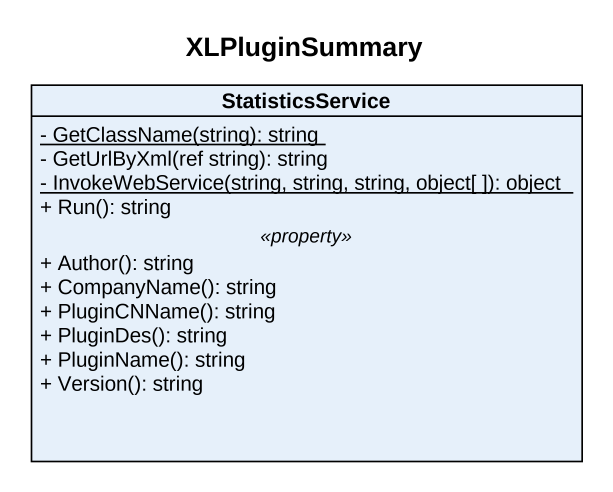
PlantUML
@startuml
title XLPluginSummary
hide circle
hide empty members
skinparam classAttributeIconSize 0
class StatisticsService {
  {static} - GetClassName(string): string
  - GetUrlByXml(ref string): string
  {static} - InvokeWebService(string, string, string, object[ ]): object
  + Run(): string
  .. <<property>> ..
  + Author(): string
  + CompanyName(): string
  + PluginCNName(): string
  + PluginDes(): string
  + PluginName(): string
  + Version(): string
}
@enduml
